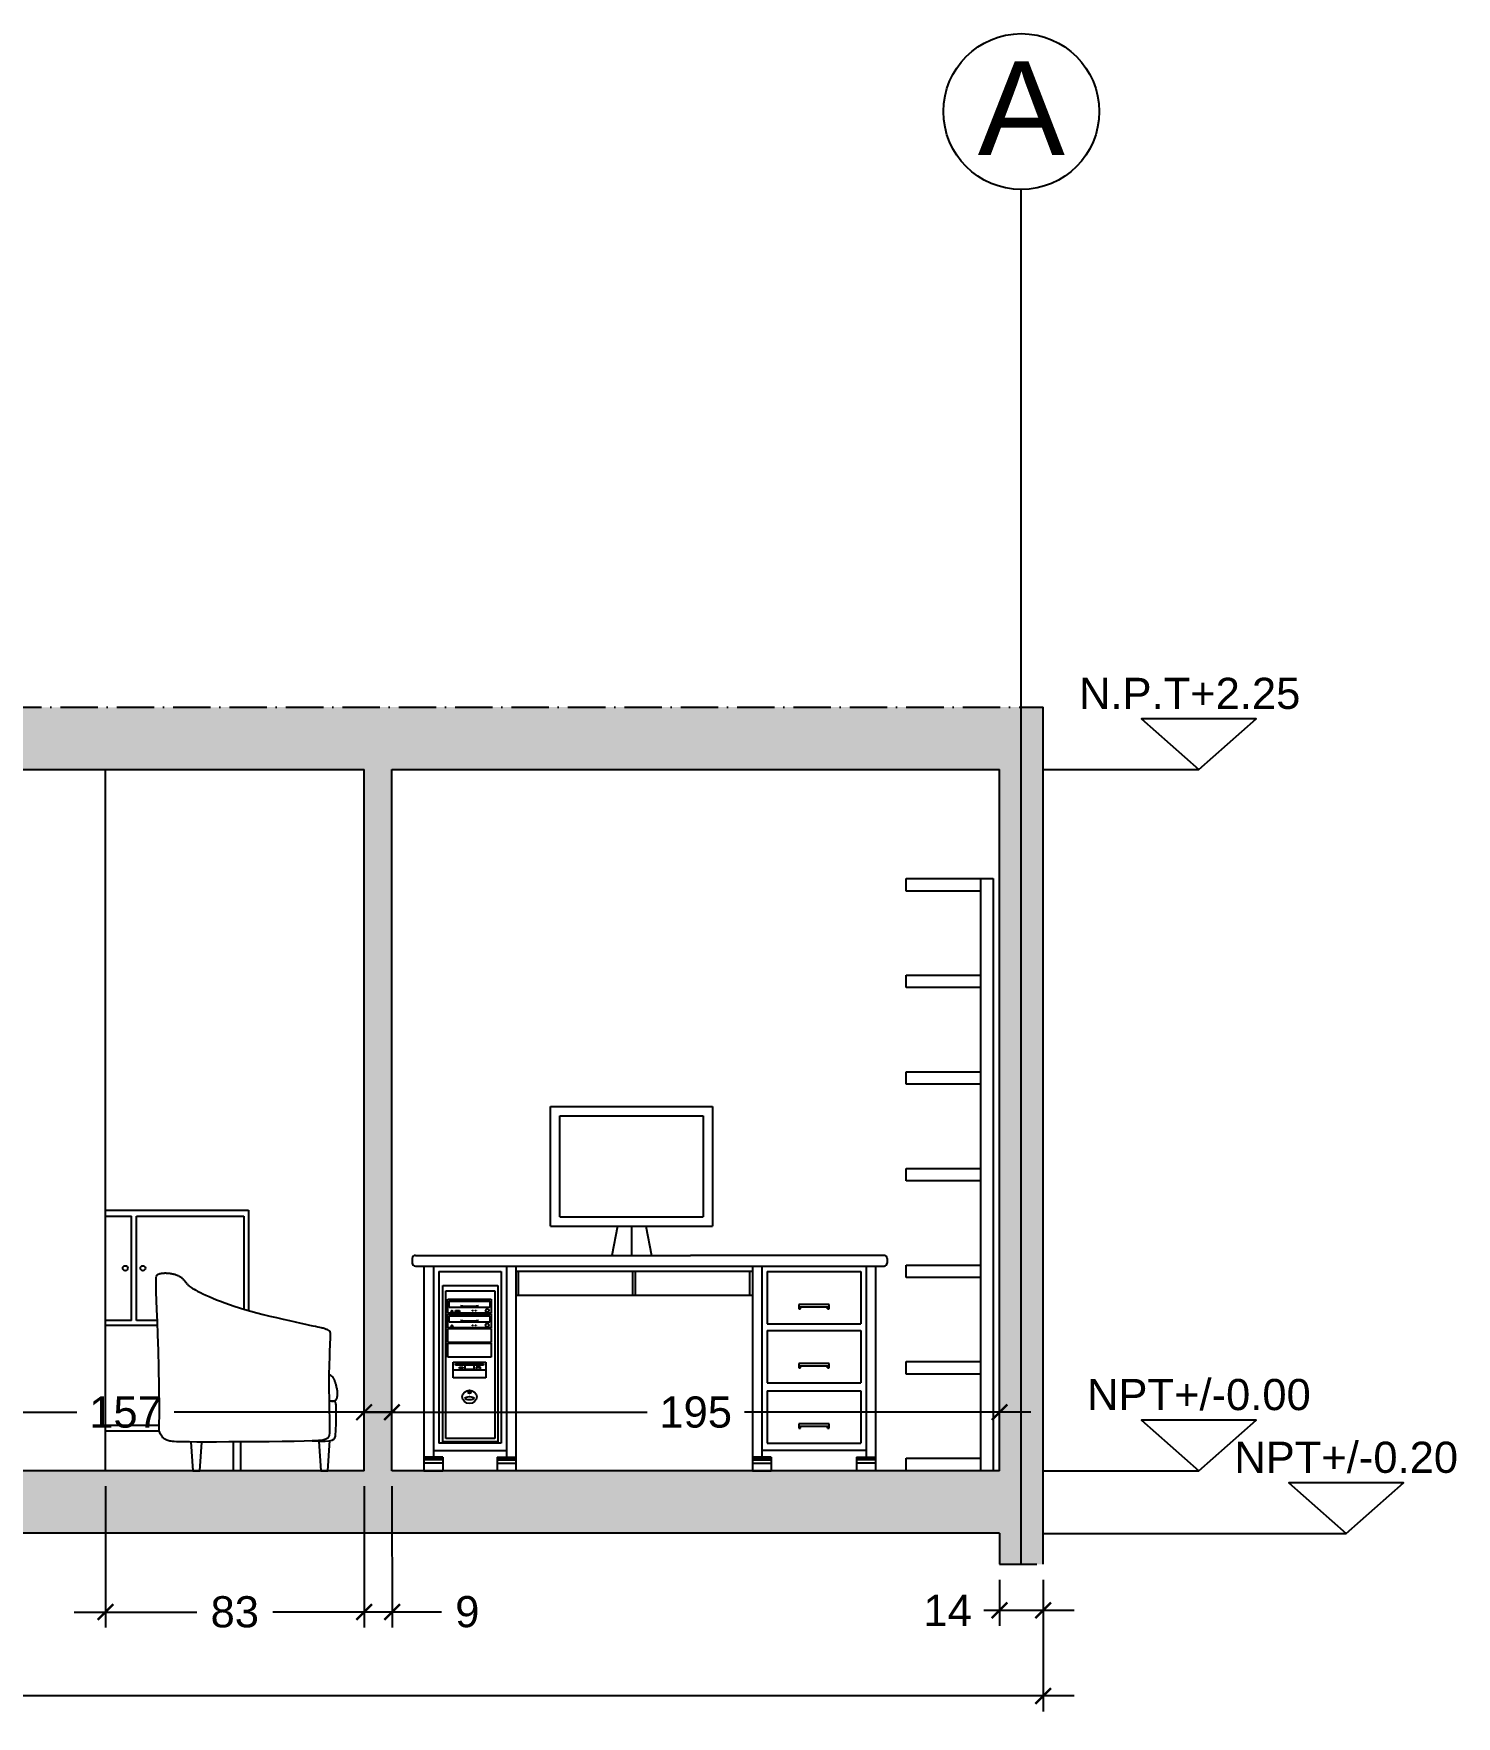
# Model space of a CAD drawing. Header units: millimetres. Extents: x 5639 to 14492, y 750 to 6820.
# Drawn here: x 12753 to 13210, y 5349 to 5889 of the extents above; entities that cross this region are included whole.
import ezdxf
from ezdxf.enums import TextEntityAlignment as Align

# ---------------------------------------------------------------- set-up
doc = ezdxf.new("R2010")
doc.units = ezdxf.units.MM
doc.linetypes.add('ACAD_ISO10W100', pattern=[18, 12, -3, 0, -3])
doc.layers.get('DEFPOINTS').update_dxf_attribs({"color": 210})
for name, color, linetype in [('A-ANNO-SYMB', 3, 'Continuous'), ('A-ANNO-TEXT', 3, 'Continuous'), ('A-FLOR-LEVL', 7, 'Continuous'), ('A-FURN', 8, 'Continuous'), ('A-SECT-MCUT', 7, 'Continuous'), ('CAMPITURA', 255, 'Continuous'), ('G-ANNO-DIM', 251, 'Continuous')]:
    doc.layers.add(name, color=color, linetype=linetype)
doc.styles.add('ARIAL', font='arial.ttf')
doc.styles.get("Standard").update_dxf_attribs({"font": 'arial.ttf'})
doc.dimstyles.new('1_1', dxfattribs={"dimtxt": 10, "dimasz": 5, "dimexe": 5, "dimexo": 5, "dimgap": 5, "dimtad": 0, "dimdec": 0, "dimtxsty": 'Standard', "dimblk": 'ARCHTICK', "dimcen": 2.5, "dimdle": 10, "dimadec": 0, "dimazin": 0, "dimtfac": 1, "dimtdec": 0, "dimtmove": 0, "dimatfit": 3, "dimldrblk": 'ARCHTICK', "dimfxl": 1, "dimarcsym": 0})

# ---------------------------------------------------------------- blocks, each defined once
blk = doc.blocks.new('_ArchTick')
at = {"color": 0, "linetype": 'ByBlock', "const_width": 0.15}
blk.add_lwpolyline([(-0.5, -0.5), (0.5, 0.5)], dxfattribs=at)
blk = doc.blocks.new('*D128')
at = {"layer": 'DEFPOINTS', "color": 0, "transparency": 16777216}
for p in [(12859.21, 5446.61), (12702.13, 5427.88), (12859.21, 5427.88)]:
    blk.add_point(p, dxfattribs=at)
at = {"layer": 'G-ANNO-DIM', "color": 0, "lineweight": -2, "transparency": 16777216}
for p, q in [((12702.13, 5432.88), (12702.13, 5451.61)), ((12859.21, 5432.88), (12859.21, 5451.61)), ((12692.13, 5446.61), (12767.06, 5446.61)), ((12869.21, 5446.61), (12798.21, 5446.61))]:
    blk.add_line(p, q, dxfattribs=at)
at = {"layer": 'G-ANNO-DIM', "color": 0, "lineweight": -2, "transparency": 16777216, "xscale": 5, "yscale": 5, "zscale": 5, "rotation": 180}
blk.add_blockref('_ArchTick', (12702.13, 5446.61), dxfattribs=at)
at = {"layer": 'G-ANNO-DIM', "color": 0, "lineweight": -2, "transparency": 16777216, "xscale": 5, "yscale": 5, "zscale": 5}
blk.add_blockref('_ArchTick', (12859.21, 5446.61), dxfattribs=at)
at = {"layer": 'G-ANNO-DIM', "color": 0, "transparency": 16777216, "insert": (12782.64, 5446.61), "char_height": 10, "attachment_point": 5}
blk.add_mtext('157', dxfattribs=at)
blk = doc.blocks.new('*D129')
at = {"layer": 'DEFPOINTS', "color": 0, "transparency": 16777216}
for p in [(13063.15, 5446.61), (12868.13, 5427.87), (13063.14, 5427.86)]:
    blk.add_point(p, dxfattribs=at)
at = {"layer": 'G-ANNO-DIM', "color": 0, "lineweight": -2, "transparency": 16777216}
for p, q in [((12868.13, 5432.87), (12868.13, 5451.62)), ((13063.15, 5432.86), (13063.15, 5451.61)), ((12858.13, 5446.62), (12950.02, 5446.61)), ((13073.15, 5446.61), (12981.25, 5446.61))]:
    blk.add_line(p, q, dxfattribs=at)
at = {"layer": 'G-ANNO-DIM', "color": 0, "lineweight": -2, "transparency": 16777216, "xscale": 5, "yscale": 5, "zscale": 5}
for p, rotation in [((12868.13, 5446.62), 179.9976907105424), ((13063.15, 5446.61), 359.9976907105424)]:
    blk.add_blockref('_ArchTick', p, dxfattribs=dict(at, rotation=rotation))
at = {"layer": 'G-ANNO-DIM', "color": 0, "transparency": 16777216, "insert": (12965.64, 5446.61), "char_height": 10, "attachment_point": 5, "rotation": 359.9977}
blk.add_mtext('195', dxfattribs=at)
blk = doc.blocks.new('*D130')
at = {"layer": 'DEFPOINTS', "color": 0, "transparency": 16777216}
for p in [(13063.15, 5397.86), (13077.15, 5397.86), (13063.15, 5383.03)]:
    blk.add_point(p, dxfattribs=at)
at = {"layer": 'G-ANNO-DIM', "color": 0, "lineweight": -2, "transparency": 16777216}
for p, q in [((13063.15, 5392.86), (13063.15, 5378.03)), ((13077.15, 5392.86), (13077.15, 5378.04)), ((13063.15, 5383.03), (13058.15, 5383.03)), ((13087.15, 5383.04), (13063.15, 5383.03))]:
    blk.add_line(p, q, dxfattribs=at)
at = {"layer": 'G-ANNO-DIM', "color": 0, "lineweight": -2, "transparency": 16777216, "xscale": 5, "yscale": 5, "zscale": 5}
for p, rotation in [((13063.15, 5383.03), 180.0014990644752), ((13077.15, 5383.04), 0.001499064475112277)]:
    blk.add_blockref('_ArchTick', p, dxfattribs=dict(at, rotation=rotation))
at = {"layer": 'G-ANNO-DIM', "color": 0, "transparency": 16777216, "insert": (13046.48, 5383.03), "char_height": 10, "attachment_point": 5, "rotation": 0.0015}
blk.add_mtext('14', dxfattribs=at)
blk = doc.blocks.new('*D131')
at = {"layer": 'DEFPOINTS', "color": 0, "transparency": 16777216}
for p in [(12181.15, 5407.86), (13077.15, 5397.86), (12181.15, 5355.59)]:
    blk.add_point(p, dxfattribs=at)
at = {"layer": 'G-ANNO-DIM', "color": 0, "lineweight": -2, "transparency": 16777216}
for p, q in [((12181.15, 5402.86), (12181.15, 5350.59)), ((13077.15, 5392.86), (13077.15, 5350.59)), ((12171.15, 5355.59), (12628.95, 5355.59)), ((13087.15, 5355.59), (12661.05, 5355.59))]:
    blk.add_line(p, q, dxfattribs=at)
at = {"layer": 'G-ANNO-DIM', "color": 0, "lineweight": -2, "transparency": 16777216, "xscale": 5, "yscale": 5, "zscale": 5, "rotation": 180}
blk.add_blockref('_ArchTick', (12181.15, 5355.59), dxfattribs=at)
at = {"layer": 'G-ANNO-DIM', "color": 0, "lineweight": -2, "transparency": 16777216, "xscale": 5, "yscale": 5, "zscale": 5}
blk.add_blockref('_ArchTick', (13077.15, 5355.59), dxfattribs=at)
at = {"layer": 'G-ANNO-DIM', "color": 0, "transparency": 16777216, "insert": (12645, 5355.59), "char_height": 10, "attachment_point": 5}
blk.add_mtext('896', dxfattribs=at)
blk = doc.blocks.new('*D149')
at = {"layer": 'DEFPOINTS', "color": 0, "transparency": 16777216}
for p in [(12859.21, 5427.85), (12868.13, 5427.87), (12868.2, 5382.52)]:
    blk.add_point(p, dxfattribs=at)
at = {"layer": 'G-ANNO-DIM', "color": 0, "lineweight": -2, "transparency": 16777216}
for p, q in [((12859.22, 5422.85), (12859.29, 5377.51)), ((12868.14, 5422.87), (12868.21, 5377.52)), ((12859.28, 5382.51), (12854.28, 5382.5)), ((12859.28, 5382.51), (12868.2, 5382.52)), ((12868.2, 5382.52), (12884.06, 5382.54))]:
    blk.add_line(p, q, dxfattribs=at)
at = {"layer": 'G-ANNO-DIM', "color": 0, "lineweight": -2, "transparency": 16777216, "xscale": 5, "yscale": 5, "zscale": 5}
for p, rotation in [((12859.28, 5382.51), 0.08622055840938003), ((12868.2, 5382.52), 180.0862205584094)]:
    blk.add_blockref('_ArchTick', p, dxfattribs=dict(at, rotation=rotation))
at = {"layer": 'G-ANNO-DIM', "color": 0, "transparency": 16777216, "insert": (12892.35, 5382.56), "char_height": 10, "attachment_point": 5, "rotation": 0.0862}
blk.add_mtext('9', dxfattribs=at)
blk = doc.blocks.new('*D201')
at = {"layer": 'DEFPOINTS', "color": 0, "transparency": 16777216}
for p in [(12776.21, 5427.85), (12859.21, 5427.85), (12776.21, 5382.5)]:
    blk.add_point(p, dxfattribs=at)
at = {"layer": 'G-ANNO-DIM', "color": 0, "lineweight": -2, "transparency": 16777216}
for p, q in [((12776.21, 5422.85), (12776.21, 5377.5)), ((12859.21, 5422.85), (12859.21, 5377.51)), ((12766.21, 5382.5), (12805.55, 5382.5)), ((12869.21, 5382.51), (12829.88, 5382.51))]:
    blk.add_line(p, q, dxfattribs=at)
at = {"layer": 'G-ANNO-DIM', "color": 0, "lineweight": -2, "transparency": 16777216, "xscale": 5, "yscale": 5, "zscale": 5}
for p, rotation in [((12776.21, 5382.5), 180.0015628551826), ((12859.21, 5382.51), 0.001562855182548617)]:
    blk.add_blockref('_ArchTick', p, dxfattribs=dict(at, rotation=rotation))
at = {"layer": 'G-ANNO-DIM', "color": 0, "transparency": 16777216, "insert": (12817.71, 5382.51), "char_height": 10, "attachment_point": 5, "rotation": 0.0016}
blk.add_mtext('83', dxfattribs=at)

msp = doc.modelspace()

# ---------------------------------------------------------------- hatches: boundary and pattern name
at = {"layer": 'CAMPITURA'}
h = msp.add_hatch(color=9, dxfattribs=at)
h.dxf.hatch_style = 1
h.paths.add_polyline_path([(13077.14, 5672.87), (12472.14, 5672.85), (12472.14, 5627.84), (12486.14, 5627.84), (12486.14, 5652.84), (12694.43, 5652.85), (12694.43, 5627.85), (12702.13, 5627.85), (12702.13, 5652.85), (12859.21, 5652.85), (12859.21, 5427.86), (12486.15, 5427.86), (12486.14, 5507.84), (12472.14, 5507.84), (12472.14, 5417.86), (12472.14, 5397.86), (12486.14, 5397.86), (12486.14, 5407.86), (13063.15, 5407.86), (13063.15, 5397.86), (13077.15, 5397.86)])
h.paths.add_polyline_path([(12868.13, 5427.86), (12868.13, 5652.85), (13063.14, 5652.86), (13063.14, 5427.86)], flags=16)

# ---------------------------------------------------------------- linework, layer by layer
at = {"layer": 'A-ANNO-SYMB', "ltscale": 0.8}
for p, q in [((13077.14, 5652.86), (13127.14, 5652.86)), ((13077.15, 5427.86), (13127.15, 5427.86)), ((13077.15, 5407.73), (13174.41, 5407.73))]:
    msp.add_line(p, q, dxfattribs=at)
at = {"layer": 'A-ANNO-SYMB', "ltscale": 0.04}
msp.add_lwpolyline([(13070.15, 5397.86), (13070.15, 5838.98)], dxfattribs=at)
at = {"layer": 'A-ANNO-SYMB'}
for points in [[(13127.14, 5652.86), (13145.54, 5669.09), (13108.74, 5669.09)], [(13127.15, 5427.86), (13145.54, 5444.09), (13108.74, 5444.09)], [(13174.41, 5407.73), (13192.81, 5423.96), (13156.01, 5423.96)]]:
    msp.add_lwpolyline(points, close=True, dxfattribs=at)
msp.add_circle((13070.15, 5863.98), 25, dxfattribs=at)
at = {"layer": 'A-FLOR-LEVL'}
msp.add_line((13077.15, 5407.73), (13170.1, 5407.72), dxfattribs=at)
at = {"layer": 'A-FURN'}
for p, q in [((13033.14, 5617.86), (13061.14, 5617.86)), ((13033.14, 5613.86), (13033.14, 5617.86)), ((13057.14, 5427.86), (13057.14, 5617.86)), ((13061.14, 5617.86), (13061.14, 5427.86)), ((13057.14, 5613.86), (13033.14, 5613.86)), ((13033.14, 5582.86), (13033.14, 5586.86)), ((13033.14, 5586.86), (13057.14, 5586.86)), ((13057.14, 5582.86), (13033.14, 5582.86)), ((13033.14, 5551.86), (13033.14, 5555.86)), ((13033.14, 5555.86), (13057.14, 5555.86)), ((13057.14, 5551.86), (13033.14, 5551.86)), ((12919.05, 5506.28), (12919.05, 5544.7)), ((12919.05, 5544.7), (12971.07, 5544.7)), ((12922.05, 5509.28), (12922.05, 5541.7)), ((12922.05, 5541.7), (12968.07, 5541.7)), ((12968.07, 5541.7), (12968.07, 5509.28)), ((12971.07, 5544.7), (12971.07, 5506.28)), ((13033.14, 5520.86), (13033.14, 5524.86)), ((13033.14, 5524.86), (13057.14, 5524.86)), ((13057.14, 5520.86), (13033.14, 5520.86)), ((12776.21, 5511.45), (12822.13, 5511.45)), ((12776.21, 5511.45), (12822.13, 5511.45)), ((12776.21, 5509.58), (12784.57, 5509.58)), ((12784.57, 5476.1), (12784.57, 5509.58)), ((12786.22, 5509.58), (12820.57, 5509.58)), ((12786.22, 5476.1), (12786.22, 5509.58)), ((12820.57, 5509.58), (12820.57, 5479.76)), ((12822.13, 5511.45), (12822.13, 5479.3)), ((12822.13, 5511.45), (12822.13, 5479.3)), ((12922.05, 5509.28), (12968.07, 5509.28)), ((12919.05, 5506.28), (12971.07, 5506.28)), ((12940.52, 5506.28), (12938.68, 5496.96)), ((12945.06, 5506.28), (12945.06, 5496.96)), ((12949.6, 5506.28), (12951.43, 5496.96)), ((12875.67, 5496.96), (12959.77, 5496.96)), ((12959.77, 5496.96), (12963.93, 5496.96)), ((13026.11, 5496.96), (12963.93, 5496.96)), ((12874.67, 5495.96), (12874.67, 5494.5)), ((12875.67, 5493.5), (12878.42, 5493.5)), ((12878.42, 5493.5), (12878.42, 5427.86)), ((12878.42, 5493.5), (12968.83, 5493.5)), ((12881.45, 5493.5), (12881.45, 5432.18)), ((12883.17, 5491.76), (12903.17, 5491.76)), ((12883.17, 5491.76), (12883.17, 5436.65)), ((12903.17, 5491.76), (12903.17, 5436.65)), ((12904.9, 5493.5), (12904.9, 5432.18)), ((12907.93, 5493.5), (12907.93, 5427.86)), ((12907.93, 5491.84), (12983.85, 5491.84)), ((12908.76, 5484.07), (12908.76, 5491.84)), ((12945.49, 5484.07), (12945.49, 5491.84)), ((12946.29, 5484.07), (12946.29, 5491.84)), ((12968.83, 5493.5), (13026.11, 5493.5)), ((12983.01, 5484.07), (12983.01, 5491.84)), ((12983.85, 5493.5), (12983.85, 5427.86)), ((12986.87, 5493.5), (12986.87, 5432.18)), ((12988.6, 5491.76), (12988.6, 5474.95)), ((12988.6, 5491.76), (13018.6, 5491.76)), ((13018.6, 5491.76), (13018.6, 5474.95)), ((13020.33, 5493.5), (13020.33, 5432.18)), ((13020.33, 5493.5), (13020.33, 5434.29)), ((13023.35, 5493.5), (13023.35, 5427.86)), ((13027.11, 5495.96), (13027.11, 5494.5)), ((13033.14, 5489.86), (13033.14, 5493.86)), ((13033.14, 5493.86), (13057.14, 5493.86)), ((12792.43, 5488.28), (12792.45, 5489.25)), ((12792.44, 5486.9), (12792.43, 5488.28)), ((12792.49, 5485.03), (12792.44, 5486.9)), ((12792.45, 5489.25), (12792.5, 5489.89)), ((12792.5, 5489.89), (12792.57, 5490.28)), ((12792.57, 5490.28), (12792.65, 5490.49)), ((12792.65, 5490.49), (12792.75, 5490.61)), ((12792.75, 5490.61), (12792.85, 5490.71)), ((12792.85, 5490.71), (12792.96, 5490.79)), ((12792.96, 5490.79), (12793.08, 5490.87)), ((12793.08, 5490.87), (12793.21, 5490.94)), ((12793.21, 5490.94), (12793.34, 5491)), ((12793.34, 5491), (12793.49, 5491.05)), ((12793.49, 5491.05), (12793.65, 5491.09)), ((12793.65, 5491.09), (12793.82, 5491.13)), ((12793.82, 5491.13), (12794, 5491.17)), ((12794, 5491.17), (12794.19, 5491.2)), ((12794.19, 5491.2), (12794.4, 5491.23)), ((12794.4, 5491.23), (12794.61, 5491.26)), ((12794.61, 5491.26), (12794.84, 5491.28)), ((12794.84, 5491.28), (12795.07, 5491.29)), ((12795.07, 5491.29), (12795.31, 5491.3)), ((12795.31, 5491.3), (12795.55, 5491.3)), ((12795.55, 5491.3), (12795.8, 5491.29)), ((12795.8, 5491.29), (12796.05, 5491.28)), ((12796.05, 5491.28), (12796.31, 5491.26)), ((12796.31, 5491.26), (12796.57, 5491.23)), ((12796.57, 5491.23), (12796.83, 5491.2)), ((12796.83, 5491.2), (12797.1, 5491.16)), ((12797.1, 5491.16), (12797.37, 5491.12)), ((12797.37, 5491.12), (12797.63, 5491.07)), ((12797.63, 5491.07), (12797.9, 5491.01)), ((12797.9, 5491.01), (12798.17, 5490.95)), ((12798.17, 5490.95), (12798.43, 5490.89)), ((12798.43, 5490.89), (12798.69, 5490.81)), ((12798.69, 5490.81), (12798.94, 5490.73)), ((12798.94, 5490.73), (12799.19, 5490.64)), ((12799.19, 5490.64), (12799.43, 5490.54)), ((12799.43, 5490.54), (12799.65, 5490.44)), ((12799.65, 5490.44), (12799.87, 5490.32)), ((12799.87, 5490.32), (12800.08, 5490.19)), ((12800.08, 5490.19), (12800.27, 5490.06)), ((12800.27, 5490.06), (12800.46, 5489.91)), ((12800.46, 5489.91), (12800.64, 5489.76)), ((12800.64, 5489.76), (12800.82, 5489.6)), ((12800.82, 5489.6), (12800.99, 5489.43)), ((12800.99, 5489.43), (12801.16, 5489.26)), ((12801.16, 5489.26), (12801.32, 5489.08)), ((12801.32, 5489.08), (12801.48, 5488.89)), ((12801.48, 5488.89), (12801.64, 5488.7)), ((12801.64, 5488.7), (12801.8, 5488.51)), ((12801.8, 5488.51), (12801.95, 5488.32)), ((12801.95, 5488.32), (12802.11, 5488.13)), ((12802.11, 5488.13), (12802.26, 5487.95)), ((12802.26, 5487.95), (12802.41, 5487.77)), ((12802.41, 5487.77), (12802.56, 5487.59)), ((12802.56, 5487.59), (12802.73, 5487.42)), ((12802.73, 5487.42), (12802.92, 5487.24)), ((12802.92, 5487.24), (12803.15, 5487.05)), ((12803.15, 5487.05), (12803.42, 5486.85)), ((12803.42, 5486.85), (12803.75, 5486.62)), ((12803.75, 5486.62), (12804.15, 5486.37)), ((12804.15, 5486.37), (12804.64, 5486.08)), ((12804.64, 5486.08), (12805.22, 5485.76)), ((12884.46, 5487.25), (12902.16, 5487.25)), ((12884.46, 5437.14), (12884.46, 5487.25)), ((12902.16, 5487.25), (12902.16, 5437.14)), ((13057.14, 5489.86), (13033.14, 5489.86)), ((12786.22, 5480.61), (12786.21, 5480.61)), ((12792.58, 5482.58), (12792.49, 5485.03)), ((12792.71, 5479.5), (12792.58, 5482.58)), ((12805.22, 5485.76), (12805.89, 5485.4)), ((12805.89, 5485.4), (12806.66, 5485.01)), ((12806.66, 5485.01), (12807.51, 5484.6)), ((12807.51, 5484.6), (12808.46, 5484.16)), ((12808.46, 5484.16), (12809.5, 5483.7)), ((12809.5, 5483.7), (12810.62, 5483.22)), ((12810.62, 5483.22), (12811.83, 5482.73)), ((12811.83, 5482.73), (12813.13, 5482.23)), ((12813.13, 5482.23), (12814.51, 5481.73)), ((12814.51, 5481.73), (12815.99, 5481.21)), ((12815.99, 5481.21), (12817.56, 5480.69)), ((12817.56, 5480.69), (12819.22, 5480.16)), ((12885.46, 5485.55), (12901.16, 5485.55)), ((12885.46, 5438.14), (12885.46, 5485.55)), ((12886.04, 5482.9), (12900.04, 5482.9)), ((12886.04, 5478.4), (12886.04, 5482.9)), ((12886.54, 5480.25), (12886.54, 5482.25)), ((12886.54, 5482.25), (12899.54, 5482.25)), ((12899.54, 5482.25), (12899.54, 5480.25)), ((12900.04, 5482.9), (12900.04, 5478.4)), ((12901.16, 5485.55), (12901.16, 5438.14)), ((12983.85, 5484.07), (12907.93, 5484.07)), ((13008.45, 5481.22), (12998.74, 5481.22)), ((12998.74, 5481.22), (12998.74, 5479.81)), ((13008.45, 5479.81), (13008.45, 5481.22)), ((12784.57, 5476.1), (12776.21, 5476.1)), ((12792.87, 5476.1), (12786.22, 5476.1)), ((12792.88, 5475.78), (12792.71, 5479.5)), ((12793.06, 5471.43), (12792.88, 5475.78)), ((12819.22, 5480.16), (12820.98, 5479.63)), ((12820.98, 5479.63), (12822.84, 5479.1)), ((12822.84, 5479.1), (12824.8, 5478.56)), ((12824.8, 5478.56), (12826.85, 5478.02)), ((12826.85, 5478.02), (12828.97, 5477.49)), ((12828.97, 5477.49), (12831.1, 5476.98)), ((12831.1, 5476.98), (12833.2, 5476.48)), ((12833.2, 5476.48), (12835.23, 5476.02)), ((12835.23, 5476.02), (12837.14, 5475.59)), ((12837.14, 5475.59), (12838.89, 5475.2)), ((12838.89, 5475.2), (12840.42, 5474.87)), ((12900.04, 5478.4), (12886.04, 5478.4)), ((12886.04, 5478.2), (12900.04, 5478.2)), ((12886.04, 5473.7), (12886.04, 5478.2)), ((12899.54, 5480.25), (12886.54, 5480.25)), ((12886.54, 5477.55), (12899.54, 5477.55)), ((12886.54, 5475.55), (12886.54, 5477.55)), ((12899.54, 5475.55), (12886.54, 5475.55)), ((12888.58, 5479.23), (12889.88, 5479.23)), ((12888.58, 5478.83), (12888.58, 5479.23)), ((12889.88, 5478.83), (12888.58, 5478.83)), ((12889.88, 5479.23), (12889.88, 5478.83)), ((12893.86, 5479.26), (12894.23, 5479.26)), ((12893.86, 5479.14), (12893.86, 5479.26)), ((12894.23, 5479.14), (12893.86, 5479.14)), ((12894.23, 5479.26), (12894.23, 5479.14)), ((12894.86, 5479.26), (12895.23, 5479.26)), ((12894.86, 5479.14), (12894.86, 5479.26)), ((12895.23, 5479.14), (12894.86, 5479.14)), ((12895.23, 5479.26), (12895.23, 5479.14)), ((12899.54, 5477.55), (12899.54, 5475.55)), ((12900.04, 5478.2), (12900.04, 5473.7)), ((12998.74, 5480.48), (13008.45, 5480.48)), ((12998.74, 5479.81), (12999.24, 5479.81)), ((12999.24, 5479.81), (12999.24, 5480.48)), ((13007.95, 5479.81), (13007.95, 5480.48)), ((13007.95, 5479.81), (13008.45, 5479.81)), ((12792.93, 5474.45), (12776.21, 5474.45)), ((12793.23, 5466.46), (12793.06, 5471.43)), ((12840.42, 5474.87), (12841.72, 5474.6)), ((12841.72, 5474.6), (12842.79, 5474.37)), ((12842.79, 5474.37), (12843.67, 5474.19)), ((12843.67, 5474.19), (12844.38, 5474.05)), ((12844.38, 5474.05), (12844.95, 5473.93)), ((12844.95, 5473.93), (12845.4, 5473.83)), ((12845.4, 5473.83), (12845.78, 5473.74)), ((12845.78, 5473.74), (12846.09, 5473.66)), ((12846.09, 5473.66), (12846.38, 5473.57)), ((12846.38, 5473.57), (12846.64, 5473.49)), ((12846.64, 5473.49), (12846.87, 5473.4)), ((12846.87, 5473.4), (12847.08, 5473.31)), ((12847.08, 5473.31), (12847.27, 5473.22)), ((12847.27, 5473.22), (12847.44, 5473.14)), ((12847.44, 5473.14), (12847.58, 5473.06)), ((12847.58, 5473.06), (12847.7, 5473)), ((12847.7, 5473), (12847.81, 5472.94)), ((12847.81, 5472.94), (12847.9, 5472.88)), ((12847.9, 5472.88), (12847.97, 5472.84)), ((12847.97, 5472.84), (12848.03, 5472.79)), ((12848.03, 5472.79), (12848.08, 5472.75)), ((12848.08, 5472.75), (12848.12, 5472.71)), ((12848.12, 5472.71), (12848.16, 5472.66)), ((12848.16, 5472.66), (12848.19, 5472.6)), ((12848.19, 5472.6), (12848.22, 5472.54)), ((12848.22, 5472.54), (12848.25, 5472.44)), ((12848.28, 5469.92), (12848.24, 5468.96)), ((12848.25, 5472.44), (12848.27, 5472.29)), ((12848.27, 5472.29), (12848.29, 5472.07)), ((12848.3, 5470.69), (12848.28, 5469.92)), ((12848.29, 5472.07), (12848.3, 5471.74)), ((12848.3, 5471.74), (12848.3, 5471.29)), ((12848.3, 5471.29), (12848.3, 5470.69)), ((12900.04, 5473.7), (12886.04, 5473.7)), ((12886.04, 5473.5), (12900.04, 5473.5)), ((12886.04, 5469), (12886.04, 5473.5)), ((12893.86, 5474.56), (12894.23, 5474.56)), ((12893.86, 5474.44), (12893.86, 5474.56)), ((12894.23, 5474.44), (12893.86, 5474.44)), ((12894.23, 5474.56), (12894.23, 5474.44)), ((12894.86, 5474.56), (12895.23, 5474.56)), ((12894.86, 5474.44), (12894.86, 5474.56)), ((12895.23, 5474.44), (12894.86, 5474.44)), ((12895.23, 5474.56), (12895.23, 5474.44)), ((12900.04, 5473.5), (12900.04, 5469)), ((12988.6, 5474.95), (13018.6, 5474.95)), ((12988.6, 5472.82), (12988.6, 5456.01)), ((12988.6, 5472.82), (13018.6, 5472.82)), ((13018.6, 5472.82), (13018.6, 5456.01)), ((12793.37, 5460.89), (12793.23, 5466.46)), ((12848.11, 5465.26), (12848.06, 5463.85)), ((12848.16, 5466.6), (12848.11, 5465.26)), ((12848.2, 5467.85), (12848.16, 5466.6)), ((12848.24, 5468.96), (12848.2, 5467.85)), ((12900.04, 5469), (12886.04, 5469)), ((12886.04, 5468.8), (12900.04, 5468.8)), ((12886.04, 5464.3), (12886.04, 5468.8)), ((12900.04, 5468.8), (12900.04, 5464.3)), ((12793.48, 5454.72), (12793.37, 5460.89)), ((12847.94, 5459.52), (12847.92, 5458.15)), ((12847.97, 5460.95), (12847.94, 5459.52)), ((12848.01, 5462.4), (12847.97, 5460.95)), ((12848.06, 5463.85), (12848.01, 5462.4)), ((12900.04, 5464.3), (12886.04, 5464.3)), ((12887.79, 5462.66), (12898.29, 5462.66)), ((12887.79, 5460.16), (12887.79, 5462.66)), ((12887.79, 5457.66), (12887.79, 5460.16)), ((12898.29, 5460.16), (12887.79, 5460.16)), ((12888.54, 5462.19), (12897.54, 5462.19)), ((12888.54, 5461.69), (12888.54, 5462.19)), ((12897.54, 5461.69), (12888.54, 5461.69)), ((12889.8, 5461.04), (12890.85, 5461.04)), ((12889.8, 5460.63), (12889.8, 5461.04)), ((12890.85, 5460.63), (12889.8, 5460.63)), ((12890.85, 5461.04), (12890.85, 5460.63)), ((12891.54, 5462.19), (12891.54, 5462.66)), ((12891.54, 5461.69), (12891.54, 5460.48)), ((12891.54, 5460.48), (12894.54, 5460.48)), ((12894.54, 5462.19), (12894.54, 5462.66)), ((12894.54, 5460.48), (12894.54, 5461.69)), ((12896.62, 5461.12), (12895.2, 5461.12)), ((12895.2, 5461.12), (12895.2, 5460.48)), ((12895.2, 5460.48), (12896.62, 5460.48)), ((12896.62, 5460.48), (12896.62, 5461.12)), ((12897.54, 5462.19), (12897.54, 5461.69)), ((12898.29, 5462.66), (12898.29, 5460.16)), ((12898.29, 5460.16), (12898.29, 5457.66)), ((13008.45, 5462.28), (12998.74, 5462.28)), ((12998.74, 5462.28), (12998.74, 5460.87)), ((12998.74, 5461.54), (13008.45, 5461.54)), ((12998.74, 5460.87), (12999.24, 5460.87)), ((12999.24, 5460.87), (12999.24, 5461.54)), ((13007.95, 5460.87), (13007.95, 5461.54)), ((13007.95, 5460.87), (13008.45, 5460.87)), ((13008.45, 5460.87), (13008.45, 5462.28)), ((13033.14, 5458.86), (13033.14, 5462.86)), ((13033.14, 5462.86), (13057.14, 5462.86)), ((12793.52, 5447.96), (12793.48, 5454.72)), ((12847.92, 5458.15), (12847.91, 5456.82)), ((12847.91, 5456.82), (12847.91, 5455.53)), ((12847.91, 5455.53), (12847.92, 5454.27)), ((12847.92, 5454.27), (12847.94, 5453.02)), ((12848.14, 5458.65), (12847.93, 5458.76)), ((12848.53, 5458.42), (12848.14, 5458.65)), ((12848.84, 5458.18), (12848.53, 5458.42)), ((12849.09, 5457.94), (12848.84, 5458.18)), ((12849.29, 5457.69), (12849.09, 5457.94)), ((12849.46, 5457.45), (12849.29, 5457.69)), ((12849.59, 5457.22), (12849.46, 5457.45)), ((12849.69, 5456.99), (12849.59, 5457.22)), ((12849.79, 5456.77), (12849.69, 5456.99)), ((12849.87, 5456.56), (12849.79, 5456.77)), ((12849.95, 5456.36), (12849.87, 5456.56)), ((12850.02, 5456.15), (12849.95, 5456.36)), ((12850.08, 5455.94), (12850.02, 5456.15)), ((12850.14, 5455.72), (12850.08, 5455.94)), ((12850.2, 5455.49), (12850.14, 5455.72)), ((12850.27, 5455.25), (12850.2, 5455.49)), ((12850.33, 5454.98), (12850.27, 5455.25)), ((12850.4, 5454.71), (12850.33, 5454.98)), ((12850.46, 5454.42), (12850.4, 5454.71)), ((12850.52, 5454.13), (12850.46, 5454.42)), ((12850.58, 5453.85), (12850.52, 5454.13)), ((12850.63, 5453.57), (12850.58, 5453.85)), ((12850.67, 5453.3), (12850.63, 5453.57)), ((12898.29, 5457.66), (12887.79, 5457.66)), ((12988.6, 5456.01), (13018.6, 5456.01)), ((13057.14, 5458.86), (13033.14, 5458.86)), ((12847.94, 5453.02), (12847.96, 5451.77)), ((12847.96, 5451.77), (12847.98, 5450.51)), ((12847.98, 5450.51), (12848.01, 5449.23)), ((12848.75, 5450.17), (12847.99, 5450.18)), ((12848.01, 5449.23), (12848.03, 5447.92)), ((12848.78, 5450.17), (12848.75, 5450.17)), ((12848.75, 5450.17), (12848.78, 5450.17)), ((12848.78, 5450.17), (12848.87, 5450.18)), ((12848.87, 5450.17), (12848.78, 5450.17)), ((12848.87, 5450.18), (12849.01, 5450.19)), ((12849.01, 5450.16), (12848.87, 5450.17)), ((12849.01, 5450.19), (12849.18, 5450.2)), ((12849.17, 5450.15), (12849.01, 5450.16)), ((12849.35, 5450.12), (12849.17, 5450.15)), ((12849.18, 5450.2), (12849.37, 5450.23)), ((12849.54, 5450.09), (12849.35, 5450.12)), ((12849.37, 5450.23), (12849.56, 5450.27)), ((12849.71, 5450.04), (12849.54, 5450.09)), ((12849.56, 5450.27), (12849.76, 5450.33)), ((12849.87, 5449.97), (12849.71, 5450.04)), ((12849.76, 5450.33), (12849.93, 5450.41)), ((12849.99, 5449.88), (12849.87, 5449.97)), ((12849.93, 5450.41), (12850.08, 5450.51)), ((12850.08, 5449.76), (12849.99, 5449.88)), ((12850.08, 5450.51), (12850.21, 5450.63)), ((12850.15, 5449.58), (12850.08, 5449.76)), ((12850.19, 5449.34), (12850.15, 5449.58)), ((12850.22, 5449.01), (12850.19, 5449.34)), ((12850.21, 5450.63), (12850.31, 5450.76)), ((12850.23, 5448.57), (12850.22, 5449.01)), ((12850.24, 5448.02), (12850.23, 5448.57)), ((12850.31, 5450.76), (12850.4, 5450.91)), ((12850.4, 5450.91), (12850.46, 5451.07)), ((12850.46, 5451.07), (12850.52, 5451.23)), ((12850.52, 5451.23), (12850.57, 5451.4)), ((12850.57, 5451.4), (12850.61, 5451.56)), ((12850.61, 5451.56), (12850.64, 5451.73)), ((12850.64, 5451.73), (12850.67, 5451.89)), ((12850.71, 5453.05), (12850.67, 5453.3)), ((12850.67, 5451.89), (12850.7, 5452.06)), ((12850.7, 5452.06), (12850.72, 5452.23)), ((12850.72, 5452.82), (12850.71, 5453.05)), ((12850.73, 5452.61), (12850.72, 5452.82)), ((12850.72, 5452.23), (12850.73, 5452.41)), ((12850.73, 5452.41), (12850.73, 5452.61)), ((12988.6, 5453.46), (12988.6, 5436.65)), ((12988.6, 5453.46), (13018.6, 5453.46)), ((13018.6, 5453.46), (13018.6, 5436.65)), ((12793.49, 5440.64), (12793.52, 5447.96)), ((12848.03, 5447.92), (12848.05, 5446.61)), ((12848.05, 5446.61), (12848.07, 5445.32)), ((12848.07, 5445.32), (12848.09, 5444.06)), ((12848.09, 5444.06), (12848.1, 5442.87)), ((12848.1, 5442.87), (12848.1, 5441.77)), ((12850.2, 5442.42), (12850.22, 5443.48)), ((12850.22, 5443.48), (12850.23, 5444.54)), ((12850.23, 5445.56), (12850.24, 5446.51)), ((12850.23, 5444.54), (12850.23, 5445.56)), ((12850.24, 5447.34), (12850.24, 5448.02)), ((12850.24, 5446.51), (12850.24, 5447.34)), ((13008.45, 5442.92), (12998.74, 5442.92)), ((12998.74, 5442.92), (12998.74, 5441.51)), ((13008.45, 5441.51), (13008.45, 5442.92)), ((12776.21, 5442.42), (12793.5, 5442.42)), ((12793.53, 5440.54), (12776.21, 5440.54)), ((12793.53, 5440.54), (12776.21, 5440.54)), ((12793.71, 5440.08), (12793.49, 5440.64)), ((12793.91, 5439.62), (12793.71, 5440.08)), ((12794.11, 5439.23), (12793.91, 5439.62)), ((12794.29, 5438.92), (12794.11, 5439.23)), ((12794.47, 5438.66), (12794.29, 5438.92)), ((12794.65, 5438.45), (12794.47, 5438.66)), ((12794.84, 5438.28), (12794.65, 5438.45)), ((12795.03, 5438.12), (12794.84, 5438.28)), ((12795.23, 5437.98), (12795.03, 5438.12)), ((12795.45, 5437.85), (12795.23, 5437.98)), ((12795.68, 5437.74), (12795.45, 5437.85)), ((12795.94, 5437.63), (12795.68, 5437.74)), ((12796.23, 5437.53), (12795.94, 5437.63)), ((12796.54, 5437.44), (12796.23, 5437.53)), ((12796.89, 5437.36), (12796.54, 5437.44)), ((12797.28, 5437.29), (12796.89, 5437.36)), ((12840, 5437.33), (12836.75, 5437.26)), ((12842.59, 5437.41), (12840, 5437.33)), ((12844.54, 5437.53), (12842.59, 5437.41)), ((12842.59, 5437.41), (12844.92, 5437.36)), ((12845.97, 5437.7), (12844.54, 5437.53)), ((12844.71, 5437.37), (12845.37, 5427.86)), ((12844.92, 5437.36), (12846.71, 5437.38)), ((12846.94, 5437.93), (12845.97, 5437.7)), ((12846.71, 5437.38), (12848.01, 5437.48)), ((12847.55, 5438.26), (12846.94, 5437.93)), ((12847.88, 5438.68), (12847.55, 5438.26)), ((12847.6, 5427.86), (12848.26, 5437.54)), ((12848.03, 5439.24), (12847.88, 5438.68)), ((12848.01, 5437.48), (12848.92, 5437.68)), ((12848.07, 5439.93), (12848.03, 5439.24)), ((12848.09, 5440.78), (12848.07, 5439.93)), ((12848.1, 5441.77), (12848.09, 5440.78)), ((12848.92, 5437.68), (12849.5, 5437.98)), ((12849.5, 5437.98), (12849.84, 5438.4)), ((12849.84, 5438.4), (12850.01, 5438.94)), ((12850.01, 5438.94), (12850.08, 5439.63)), ((12850.08, 5439.63), (12850.13, 5440.46)), ((12850.13, 5440.46), (12850.17, 5441.4)), ((12850.17, 5441.4), (12850.2, 5442.42)), ((12901.16, 5438.14), (12885.46, 5438.14)), ((12998.74, 5442.18), (13008.45, 5442.18)), ((12998.74, 5441.51), (12999.24, 5441.51)), ((12999.24, 5441.51), (12999.24, 5442.18)), ((13007.95, 5441.51), (13007.95, 5442.18)), ((13007.95, 5441.51), (13008.45, 5441.51)), ((12797.71, 5437.24), (12797.28, 5437.29)), ((12798.27, 5437.19), (12797.71, 5437.24)), ((12799.02, 5437.14), (12798.27, 5437.19)), ((12800.04, 5437.11), (12799.02, 5437.14)), ((12801.4, 5437.09), (12800.04, 5437.11)), ((12803.19, 5437.07), (12801.4, 5437.09)), ((12805.48, 5437.06), (12803.19, 5437.07)), ((12803.59, 5437.07), (12804.23, 5427.86)), ((12808.34, 5437.06), (12805.48, 5437.06)), ((12806.46, 5427.86), (12807.09, 5437.06)), ((12811.8, 5437.06), (12808.34, 5437.06)), ((12815.76, 5437.07), (12811.8, 5437.06)), ((12820.02, 5437.09), (12815.76, 5437.07)), ((12817.29, 5427.86), (12817.29, 5437.07)), ((12819.5, 5437.08), (12819.5, 5427.86)), ((12824.41, 5437.12), (12820.02, 5437.09)), ((12828.78, 5437.15), (12824.41, 5437.12)), ((12832.95, 5437.2), (12828.78, 5437.15)), ((12836.75, 5437.26), (12832.95, 5437.2)), ((12884.47, 5432.18), (12878.42, 5432.18)), ((12884.47, 5431.94), (12878.42, 5431.94)), ((12881.45, 5434.29), (12904.9, 5434.29)), ((12903.17, 5436.65), (12883.17, 5436.65)), ((12902.16, 5437.14), (12884.46, 5437.14)), ((12884.47, 5432.18), (12884.47, 5427.86)), ((12901.88, 5432.18), (12907.93, 5432.18)), ((12901.88, 5432.18), (12901.88, 5427.86)), ((12901.88, 5431.94), (12907.93, 5431.94)), ((12989.89, 5432.18), (12983.85, 5432.18)), ((12983.85, 5431.94), (12989.89, 5431.94)), ((13020.33, 5434.29), (12986.87, 5434.29)), ((12988.6, 5436.65), (13018.6, 5436.65)), ((12989.89, 5432.18), (12989.89, 5427.86)), ((13017.3, 5432.18), (13023.35, 5432.18)), ((13017.3, 5432.18), (13017.3, 5427.86)), ((13023.35, 5431.94), (13017.3, 5431.94)), ((12804.23, 5427.86), (12806.46, 5427.86)), ((12819.5, 5427.86), (12817.29, 5427.86)), ((12845.37, 5427.86), (12847.6, 5427.86)), ((12884.47, 5431.37), (12878.42, 5431.37)), ((12884.47, 5430.27), (12878.42, 5430.27)), ((12878.42, 5427.86), (12884.47, 5427.86)), ((12901.88, 5431.37), (12907.93, 5431.37)), ((12901.88, 5430.27), (12907.93, 5430.27)), ((12907.93, 5427.86), (12901.88, 5427.86)), ((12983.85, 5431.37), (12989.89, 5431.37)), ((12983.85, 5430.27), (12989.89, 5430.27)), ((12983.85, 5427.86), (12989.89, 5427.86)), ((13023.35, 5431.37), (13017.3, 5431.37)), ((13023.35, 5430.27), (13017.3, 5430.27)), ((13023.35, 5427.86), (13017.3, 5427.86)), ((13033.14, 5427.86), (13033.14, 5431.86)), ((13033.14, 5431.86), (13057.14, 5431.86)), ((13061.14, 5427.86), (13033.14, 5427.86))]:
    msp.add_line(p, q, dxfattribs=at)
for centre, radius in [((12782.57, 5492.84), 0.8), ((12788.22, 5492.84), 0.8), ((12887.42, 5479.03), 0.232), ((12898.74, 5479.24), 0.551), ((12887.42, 5474.33), 0.232), ((12898.74, 5474.54), 0.551)]:
    msp.add_circle(centre, radius, dxfattribs=at)
for centre, radius, start, end in [((12875.67, 5495.96), 1, 90, 180), ((13026.11, 5495.96), 1, 0, 90), ((12875.67, 5494.5), 1, 180, 270), ((13026.11, 5494.5), 1, 270, 0), ((12893.04, 5501.1), 20.46, 261.8508, 278.1492), ((12893.04, 5496.4), 20.46, 261.8508, 278.1492)]:
    msp.add_arc(centre, radius, start, end, dxfattribs=at)
msp.add_ellipse((12893.04, 5451.55), major_axis=(2.31, 0), ratio=0.927815, start_param=-1.570796, end_param=4.712389, dxfattribs=at)
for centre, major_axis, ratio in [((12893.04, 5451.1), (-1.43, 0), 0.365007), ((12893.04, 5452.95), (-0.471, 0), 0.763197)]:
    msp.add_ellipse(centre, major_axis=major_axis, ratio=ratio, dxfattribs=at)
at = {"layer": 'A-SECT-MCUT', "linetype": 'ACAD_ISO10W100'}
for p, q in [((12472.14, 5672.85), (13077.14, 5672.87)), ((13063.15, 5397.86), (13077.15, 5397.86))]:
    msp.add_line(p, q, dxfattribs=at)
at = {"layer": 'A-SECT-MCUT'}
for p, q in [((13077.15, 5397.86), (13077.14, 5672.86)), ((12702.13, 5652.85), (12859.21, 5652.85)), ((12776.21, 5427.85), (12776.21, 5652.85)), ((12859.21, 5427.85), (12859.21, 5652.85)), ((12868.13, 5652.85), (13063.14, 5652.86)), ((12868.13, 5427.85), (12868.13, 5652.85)), ((13063.14, 5427.86), (13063.14, 5652.86)), ((12859.21, 5427.86), (12486.15, 5427.86)), ((13063.14, 5427.86), (12868.13, 5427.86)), ((13063.15, 5407.86), (12486.14, 5407.86)), ((13063.15, 5407.86), (13063.15, 5397.86))]:
    msp.add_line(p, q, dxfattribs=at)

# ---------------------------------------------------------------- texts
at = {"layer": 'A-ANNO-TEXT', "style": 'ARIAL'}
for s, height, p in [('A', 30, (13070.15, 5850.05)), ('NPT+/-0.20', 10, (13174.41, 5427.16))]:
    msp.add_text(s, height=height, dxfattribs=at).set_placement(p, align=Align.CENTER)
for s, rotation, p in [('N.P.T+2.25', 0.0031, (13124.18, 5672.29)), ('NPT+/-0.00', 0.003, (13127.14, 5447.29))]:
    msp.add_text(s, height=10, rotation=rotation, dxfattribs=at).set_placement(p, align=Align.CENTER)

# ---------------------------------------------------------------- dimensions: what is measured, and where the dimension line sits
at = {"layer": 'G-ANNO-DIM'}
for base, p1, p2, picture, middle in [((12859.21, 5446.61), (12702.13, 5427.88), (12859.21, 5427.88), '*D128', (12782.64, 5446.61)), ((12181.15, 5355.59), (13077.15, 5397.86), (12181.15, 5407.86), '*D131', (12645, 5355.59))]:
    dim = msp.add_linear_dim(base=base, p1=p1, p2=p2, dimstyle='1_1', dxfattribs=at)
    dim.commit()
    dim.dimension.update_dxf_attribs({"geometry": picture, "text_midpoint": middle, "dimtype": 160})
for base, p1, p2, angle, picture, middle in [((13063.15, 5446.61), (12868.13, 5427.87), (13063.14, 5427.86), 359.9977, '*D129', (12965.64, 5446.61)), ((12868.2, 5382.52), (12859.21, 5427.85), (12868.13, 5427.87), 0.0862, '*D149', (12892.35, 5382.56)), ((13063.15, 5383.03), (13077.15, 5397.86), (13063.15, 5397.86), 180.0015, '*D130', (13046.48, 5383.03))]:
    dim = msp.add_linear_dim(base=base, p1=p1, p2=p2, angle=angle, dimstyle='1_1', dxfattribs=at)
    dim.commit()
    dim.dimension.update_dxf_attribs({"geometry": picture, "text_midpoint": middle, "dimtype": 161})
dim = msp.add_aligned_dim(p1=(12859.21, 5427.85), p2=(12776.21, 5427.85), distance=45.35, dimstyle='1_1', dxfattribs=at)
dim.commit()
dim.dimension.update_dxf_attribs({"geometry": '*D201', "text_midpoint": (12817.71, 5382.51)})

doc.saveas('drawing.dxf')
